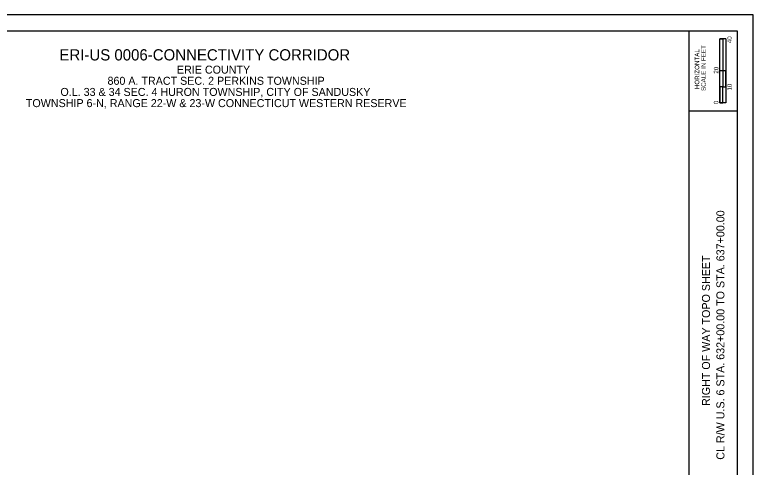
# Model space of a CAD drawing. Extents: x -1.5 to 34, y -3.1 to 22.
# Drawn here: x 10.94 to 34, y 7.87 to 22 of the extents above; entities that cross this region are included whole.
import ezdxf

# ---------------------------------------------------------------- set-up
doc = ezdxf.new("R2010")
doc.units = 0
for name, color, linetype in [('SH_Cut_Line', 7, 'Continuous'), ('SH_Data', 7, 'Continuous'), ('SH_Named_Boundary', 7, 'Continuous'), ('SH_Text', 7, 'Continuous')]:
    doc.layers.add(name, color=color, linetype=linetype)

msp = doc.modelspace()

# ---------------------------------------------------------------- linework, layer by layer
at = {"layer": 'SH_Cut_Line'}
for p, q in [((32, 0.5), (32, 21.5)), ((32, 19), (33.5, 19))]:
    msp.add_line(p, q, dxfattribs=at)
msp.add_lwpolyline([(1.5, 21.5), (33.5, 21.5), (33.5, 0.5), (1.5, 0.5)], close=True, dxfattribs=at)
at = {"layer": 'SH_Data'}
for p, q in [((32.957, 19.25), (32.957, 21.25)), ((33.144, 21.25), (32.957, 21.25)), ((32.957, 20.25), (32.957, 21.25)), ((32.957, 21.25), (33.05, 21.25)), ((33.05, 21.25), (33.051, 21.25)), ((33.051, 21.25), (33.051, 20.25)), ((33.144, 21.25), (33.144, 19.25)), ((33.051, 20.25), (32.957, 20.25)), ((33.143, 20.25), (33.05, 20.25)), ((33.05, 20.25), (33.05, 19.75)), ((33.143, 19.75), (33.143, 20.25)), ((33.05, 19.75), (32.957, 19.75)), ((32.957, 19.75), (32.957, 19.25)), ((33.05, 19.25), (33.05, 19.75)), ((33.05, 19.75), (33.143, 19.75)), ((33.144, 19.25), (32.957, 19.25)), ((32.957, 19.25), (33.05, 19.25))]:
    msp.add_line(p, q, dxfattribs=at)
at = {"layer": 'SH_Text'}
msp.add_lwpolyline([(0, 0), (34, 0), (34, 22), (0, 22)], close=True, dxfattribs=at)

# ---------------------------------------------------------------- texts
at = {"layer": 'SH_Data'}
for s, height, p in [('40', 0.14, (33.33, 21.112)), ('SCALE IN FEET', 0.14, (32.517, 19.621)), ('HORIZONTAL', 0.14, (32.315, 19.679)), ('20', 0.14, (32.91, 20.162)), ('10', 0.14, (33.33, 19.633)), ('0', 0.14, (32.91, 19.211)), ('CL R/W U.S. 6 STA. 632+00.00 TO STA. 637+00.00', 0.25, (33.1, 8.108)), ('RIGHT OF WAY TOPO SHEET', 0.25, (32.65, 9.787))]:
    msp.add_text(s, height=height, rotation=90, dxfattribs=at).set_placement(p)
msp.add_text('ERI-US 0006-CONNECTIVITY CORRIDOR', height=0.35, dxfattribs=at).set_placement((12.339, 20.574))
at = {"layer": 'SH_Named_Boundary'}
for s, p in [('ERIE COUNTY', (16.008, 20.162)), ('860 A. TRACT SEC. 2 PERKINS TOWNSHIP', (13.84, 19.814)), ('O.L. 33 & 34 SEC. 4 HURON TOWNSHIP, CITY OF SANDUSKY', (12.37, 19.466)), ('TOWNSHIP 6-N, RANGE 22-W & 23-W CONNECTICUT WESTERN RESERVE', (11.291, 19.117))]:
    msp.add_text(s, height=0.25, dxfattribs=at).set_placement(p)

doc.saveas('drawing.dxf')
